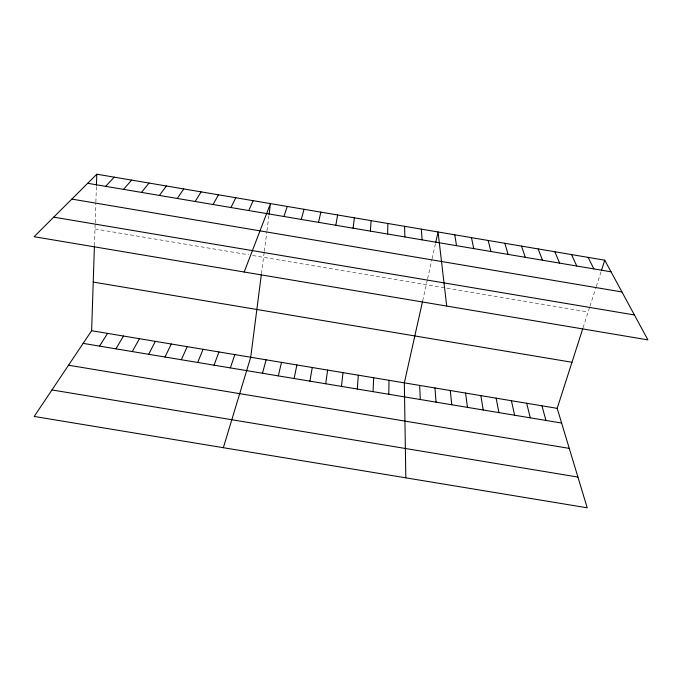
<?xml version="1.0" encoding="UTF-8"?>
<svg xmlns="http://www.w3.org/2000/svg" width="682" height="682" viewBox="0 0 682 682"><rect width="100%" height="100%" fill="white"/><g stroke="black" fill="none" stroke-linecap="round" stroke-linejoin="round"><path stroke-width="0.51" stroke-dasharray="3.41 2.56" d="M94.44 245.614L95.165 223.798M95.199 222.775L95.855 203.031M95.889 201.991L96.409 186.203M261.453 273.695L264.198 252.28M264.335 251.266L266.824 231.897M266.952 230.866L268.964 215.231M422.678 300.796L427.375 279.773M427.597 278.776L431.851 259.757M432.073 258.751L435.508 243.389M583.059 327.761L589.683 307.113M589.998 306.141L595.991 287.463M596.307 286.474L601.098 271.547M94.994 228.947L248.717 254.829M252.672 255.503L588.123 311.981"/><path stroke-width="1.02" d="M388.808 394.281L389.013 380.309M387.615 234.028L387.87 223.483M582.743 328.733L557.194 408.348L587.202 507.792L34.211 416.455L91.618 330.727L94.406 246.645M96.443 185.206L96.81 174.208L604.746 260.2L647.9 339.875L34.1 236.705L96.81 174.208M373.045 391.656L373.676 377.751M370.36 231.104L371.127 220.653M357.283 389.03L358.331 375.194M341.503 386.404L342.986 372.636M353.097 228.189L354.376 217.814M261.325 274.701L250.712 357.249L223.355 447.69M269.1 214.174L270.456 203.611L244.182 272.016M325.715 383.77L327.624 370.07M309.926 381.144L312.262 367.513M335.825 225.265L337.607 214.975M294.121 378.51L296.883 364.947M318.537 222.341L320.83 212.136M422.456 301.785L404.341 382.866L405.824 477.835M435.738 242.349L438.057 231.982L446.71 306.056M278.316 375.884L281.504 362.381M262.502 373.25L266.116 359.823M301.248 219.416L304.053 209.297M601.405 270.601L604.746 260.2M283.942 216.492L287.258 206.45M230.363 367.896L234.847 354.606M214.037 365.177L218.965 351.955M197.703 362.457L203.074 349.312M248.785 210.55L253.133 200.679M181.369 359.738L187.175 346.661M165.018 357.018L171.276 344.009M230.925 207.524L235.802 197.746M148.659 354.299L155.36 341.358M132.291 351.571L139.435 338.698M213.057 204.506L218.462 194.805M115.923 348.843L123.51 336.047M195.18 201.48L201.113 191.872M99.538 346.115L107.568 333.387M177.286 198.453L183.756 188.931M159.392 195.427L166.382 185.99M141.481 192.401L149.008 183.049M123.553 189.374L131.617 180.108M105.625 186.339L114.218 177.158M91.618 330.727L557.194 408.348M83.144 343.387L561.636 423.053M68.524 365.22L569.274 448.389M51.96 389.942L577.935 477.068M71.84 199.093L621.941 291.956M53.725 217.14L634.405 314.965M93.238 282.075L571.985 362.27M87.68 183.305L611.029 271.811M588.114 257.387L593.903 268.913M571.482 254.565L576.767 266.014M554.833 251.752L559.615 263.116M538.175 248.93L542.463 260.209M521.517 246.108L525.293 257.31M504.842 243.286L508.116 254.403M541.943 405.807L545.958 420.444M488.159 240.465L490.938 251.496M526.683 403.258L530.281 417.827M511.423 400.718L514.595 415.219M471.467 237.634L473.734 248.589M496.146 398.169L498.9 412.61M454.766 234.813L456.531 245.682M480.861 395.62L483.197 409.993M465.576 393.071L467.485 407.376M450.273 390.522L451.765 404.758M434.971 387.973L436.037 402.141M421.34 229.152L422.09 239.859M419.66 385.415L420.3 399.524M404.614 226.322L404.861 236.944"/></g></svg>
